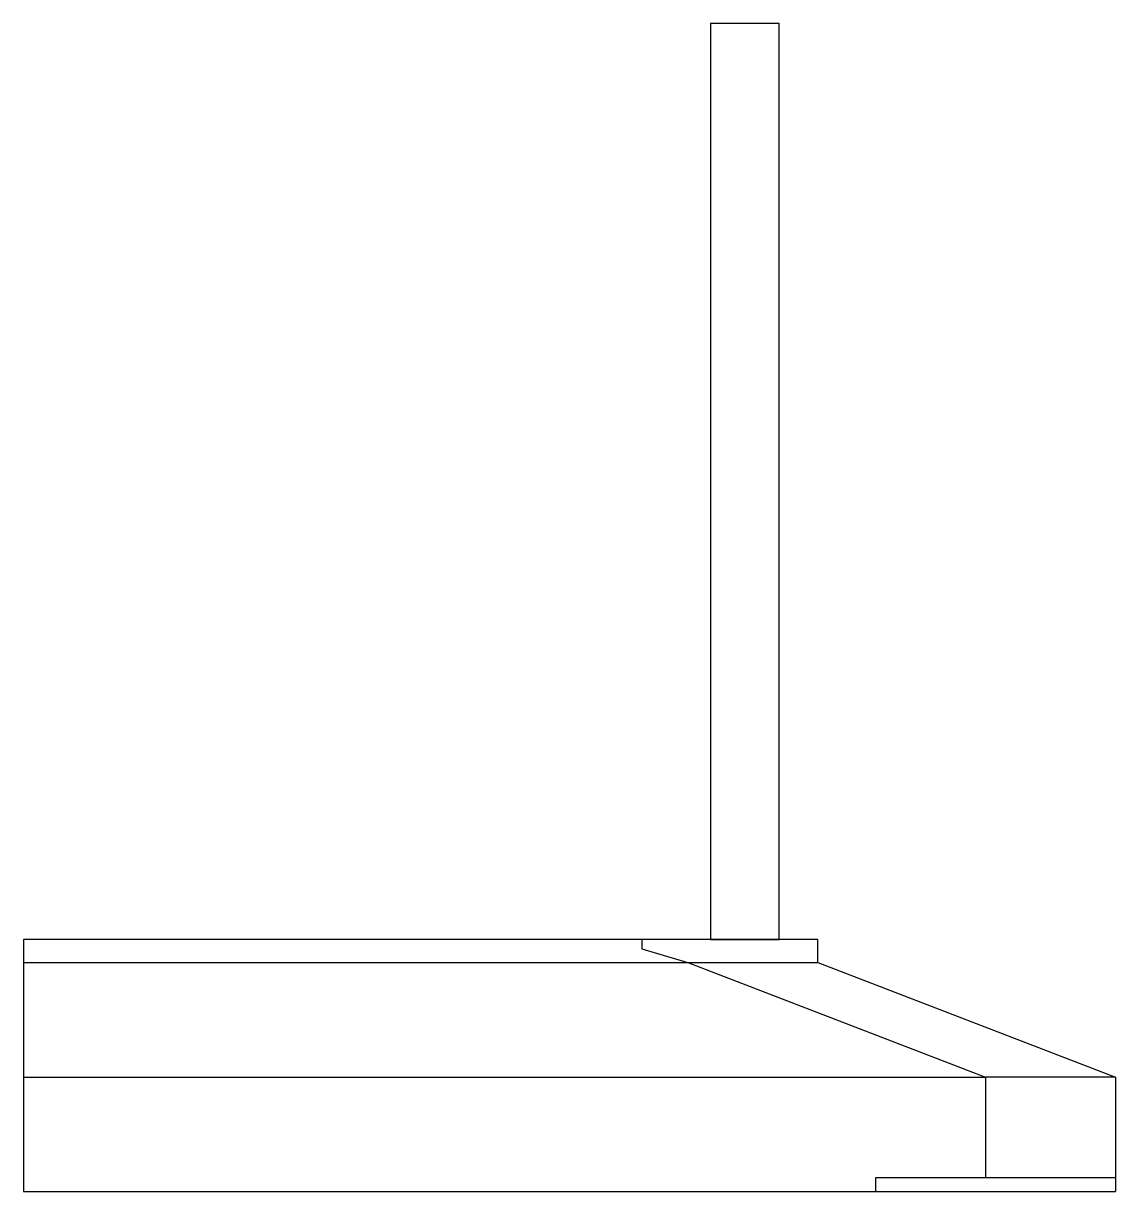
# Model space of a CAD drawing. Header units: millimetres. Extents: x 0 to 23.8, y -5 to 20.5.
import ezdxf

# ---------------------------------------------------------------- set-up
doc = ezdxf.new("R2010")
doc.units = ezdxf.units.MM
doc.layers.get('0').update_dxf_attribs({"linetype": 'CONTINUOUS'})

msp = doc.modelspace()

# ---------------------------------------------------------------- linework, layer by layer
for p, q in [((13.5, 0.5), (0, 0.5)), ((0, 0.5), (0, -5)), ((17.34, 0.5), (13.5, 0.5)), ((13.5, 0.5), (13.5, 0.298)), ((13.5, 0.298), (14.5, 0)), ((17.34, 0), (17.34, 0.5)), ((0, 0), (14.5, 0)), ((14.5, 0), (21, -2.5)), ((14.5, 0), (17.34, 0)), ((17.34, 0), (23.84, -2.5)), ((0, -2.5), (21, -2.5)), ((23.84, -2.5), (21, -2.5)), ((21, -2.5), (21, -4.7)), ((23.84, -2.5), (23.84, -4.7)), ((21, -4.7), (18.6, -4.7)), ((18.6, -4.7), (18.6, -5)), ((23.84, -4.7), (21, -4.7)), ((23.84, -4.7), (23.84, -5)), ((0, -5), (18.6, -5)), ((18.6, -5), (22.83, -5)), ((22.83, -5), (23.84, -5))]:
    msp.add_line(p, q)
msp.add_lwpolyline([(15, 0.5), (16.5, 0.5), (16.5, 20.5), (15, 20.5)], close=True)

doc.saveas('drawing.dxf')
